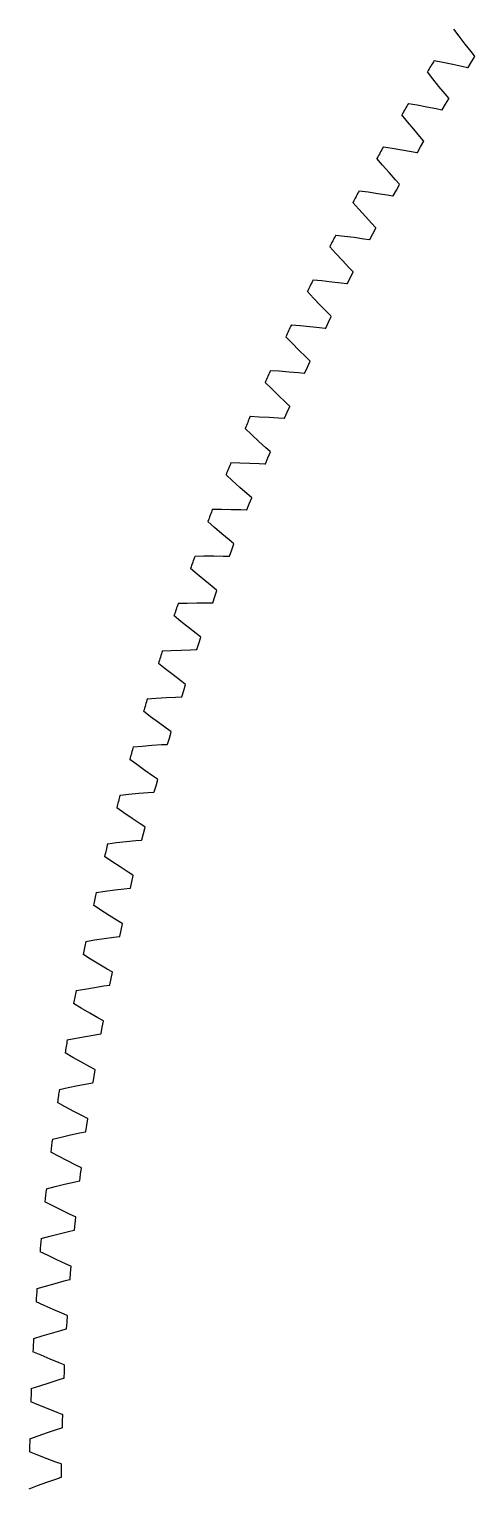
# Model space of a CAD drawing. Extents: x -220 to 220, y -220 to 220.
# Drawn here: x -219.7 to -184, y 0.5 to 117.4 of the extents above; entities that cross this region are included whole.
import ezdxf

# ---------------------------------------------------------------- set-up
doc = ezdxf.new("R2010")
doc.units = 0

msp = doc.modelspace()

# ---------------------------------------------------------------- linework, layer by layer
at = {"layer": 'layer0'}
for p, q in [((-185.28, 116.85), (-185.7, 117.42)), ((-184.79, 116.22), (-185.28, 116.85)), ((-184.32, 115.62), (-184.79, 116.22)), ((-187.27, 114.91), (-186.57, 114.77)), ((-186.57, 114.77), (-185.79, 114.62)), ((-185.79, 114.62), (-185.05, 114.46)), ((-184.56, 114.36), (-184.29, 114.79)), ((-184.04, 115.27), (-184.32, 115.62)), ((-184.29, 114.79), (-184.02, 115.23)), ((-184.02, 115.24), (-184.04, 115.27)), ((-184.02, 115.23), (-184.02, 115.24)), ((-187.38, 113.44), (-187.82, 114)), ((-186.89, 112.83), (-187.38, 113.44)), ((-185.05, 114.46), (-184.61, 114.36)), ((-184.61, 114.36), (-184.57, 114.35)), ((-184.57, 114.35), (-184.56, 114.36)), ((-186.4, 112.24), (-186.89, 112.83)), ((-186.11, 111.89), (-186.4, 112.24)), ((-189.33, 111.47), (-188.63, 111.35)), ((-188.63, 111.35), (-187.86, 111.2)), ((-187.86, 111.2), (-187.11, 111.06)), ((-187.11, 111.06), (-186.66, 110.97)), ((-186.62, 110.97), (-186.36, 111.41)), ((-186.36, 111.41), (-186.09, 111.85)), ((-186.09, 111.86), (-186.11, 111.89)), ((-186.09, 111.85), (-186.09, 111.86)), ((-189.42, 110), (-189.87, 110.56)), ((-188.91, 109.4), (-189.42, 110)), ((-186.66, 110.97), (-186.63, 110.96)), ((-186.63, 110.96), (-186.62, 110.97)), ((-188.42, 108.81), (-188.91, 109.4)), ((-188.12, 108.47), (-188.42, 108.81)), ((-191.34, 107.99), (-190.64, 107.88)), ((-190.64, 107.88), (-189.86, 107.75)), ((-189.86, 107.75), (-189.1, 107.62)), ((-189.1, 107.62), (-188.66, 107.54)), ((-188.66, 107.54), (-188.63, 107.54)), ((-188.63, 107.54), (-188.62, 107.54)), ((-188.62, 107.54), (-188.36, 107.99)), ((-188.36, 107.99), (-188.1, 108.44)), ((-188.11, 108.44), (-188.12, 108.47)), ((-188.1, 108.44), (-188.11, 108.44)), ((-191.4, 106.53), (-191.86, 107.07)), ((-190.88, 105.93), (-191.4, 106.53)), ((-190.38, 105.35), (-190.88, 105.93)), ((-190.07, 105.02), (-190.38, 105.35)), ((-193.28, 104.48), (-192.57, 104.38)), ((-192.57, 104.38), (-191.79, 104.27)), ((-191.79, 104.27), (-191.04, 104.15)), ((-191.04, 104.15), (-190.59, 104.07)), ((-190.59, 104.07), (-190.56, 104.07)), ((-190.56, 104.07), (-190.55, 104.08)), ((-190.55, 104.08), (-190.3, 104.53)), ((-190.3, 104.53), (-190.05, 104.98)), ((-190.05, 104.99), (-190.07, 105.02)), ((-190.05, 104.98), (-190.05, 104.99)), ((-193.31, 103.01), (-193.78, 103.55)), ((-192.78, 102.42), (-193.31, 103.01)), ((-192.27, 101.86), (-192.78, 102.42)), ((-191.96, 101.53), (-192.27, 101.86)), ((-195.16, 100.93), (-194.45, 100.85)), ((-194.45, 100.85), (-193.67, 100.75)), ((-193.67, 100.75), (-192.91, 100.64)), ((-192.91, 100.64), (-192.46, 100.58)), ((-192.46, 100.58), (-192.43, 100.57)), ((-192.43, 100.57), (-192.42, 100.58)), ((-192.42, 100.58), (-192.18, 101.04)), ((-192.18, 101.04), (-191.94, 101.49)), ((-191.94, 101.5), (-191.96, 101.53)), ((-191.94, 101.49), (-191.94, 101.5)), ((-195.16, 99.46), (-195.64, 99.99)), ((-194.62, 98.89), (-195.16, 99.46)), ((-194.1, 98.33), (-194.62, 98.89)), ((-193.78, 98), (-194.1, 98.33)), ((-196.97, 97.35), (-196.26, 97.28)), ((-196.26, 97.28), (-195.47, 97.19)), ((-195.47, 97.19), (-194.71, 97.1)), ((-194.71, 97.1), (-194.27, 97.04)), ((-194.27, 97.04), (-194.23, 97.04)), ((-194.23, 97.04), (-194.22, 97.05)), ((-194.22, 97.05), (-193.99, 97.51)), ((-193.99, 97.51), (-193.76, 97.97)), ((-193.76, 97.98), (-193.78, 98)), ((-193.76, 97.97), (-193.76, 97.98)), ((-196.94, 95.88), (-197.43, 96.4)), ((-196.4, 95.31), (-196.94, 95.88)), ((-195.86, 94.77), (-196.4, 95.31)), ((-195.54, 94.45), (-195.86, 94.77)), ((-198.71, 93.74), (-198, 93.68)), ((-198, 93.68), (-197.22, 93.61)), ((-197.22, 93.61), (-196.45, 93.53)), ((-196.45, 93.53), (-196.01, 93.48)), ((-195.96, 93.48), (-195.74, 93.95)), ((-195.74, 93.95), (-195.52, 94.42)), ((-195.52, 94.42), (-195.54, 94.45)), ((-195.52, 94.42), (-195.52, 94.42)), ((-198.66, 92.27), (-199.16, 92.78)), ((-196.01, 93.48), (-195.97, 93.48)), ((-195.97, 93.48), (-195.96, 93.48)), ((-198.1, 91.71), (-198.66, 92.27)), ((-197.56, 91.18), (-198.1, 91.71)), ((-197.23, 90.86), (-197.56, 91.18)), ((-200.39, 90.09), (-199.68, 90.05)), ((-199.68, 90.05), (-198.89, 89.99)), ((-197.64, 89.89), (-197.42, 90.36)), ((-197.42, 90.36), (-197.21, 90.83)), ((-197.21, 90.84), (-197.23, 90.86)), ((-197.21, 90.83), (-197.21, 90.84)), ((-200.31, 88.63), (-200.82, 89.13)), ((-198.89, 89.99), (-198.13, 89.93)), ((-198.13, 89.93), (-197.68, 89.88)), ((-197.68, 89.88), (-197.65, 89.88)), ((-197.65, 89.88), (-197.64, 89.89)), ((-199.75, 88.08), (-200.31, 88.63)), ((-199.19, 87.55), (-199.75, 88.08)), ((-199.25, 86.26), (-199.04, 86.74)), ((-198.86, 87.24), (-199.19, 87.55)), ((-199.04, 86.74), (-198.84, 87.21)), ((-198.84, 87.22), (-198.86, 87.24)), ((-198.84, 87.21), (-198.84, 87.22)), ((-201.9, 84.95), (-202.42, 85.44)), ((-202, 86.42), (-201.29, 86.38)), ((-201.29, 86.38), (-200.5, 86.34)), ((-200.5, 86.34), (-199.74, 86.29)), ((-199.74, 86.29), (-199.29, 86.26)), ((-199.29, 86.26), (-199.26, 86.26)), ((-199.26, 86.26), (-199.25, 86.26)), ((-201.32, 84.41), (-201.9, 84.95)), ((-200.76, 83.9), (-201.32, 84.41)), ((-200.79, 82.61), (-200.59, 83.09)), ((-200.42, 83.6), (-200.76, 83.9)), ((-200.59, 83.09), (-200.39, 83.57)), ((-200.4, 83.57), (-200.42, 83.6)), ((-200.39, 83.57), (-200.4, 83.57)), ((-203.55, 82.71), (-202.84, 82.69)), ((-202.84, 82.69), (-202.05, 82.67)), ((-202.05, 82.67), (-201.28, 82.63)), ((-201.28, 82.63), (-200.83, 82.61)), ((-200.83, 82.61), (-200.8, 82.61)), ((-200.8, 82.61), (-200.79, 82.61)), ((-203.42, 81.25), (-203.94, 81.73)), ((-202.83, 80.72), (-203.42, 81.25)), ((-202.25, 80.22), (-202.83, 80.72)), ((-201.91, 79.92), (-202.25, 80.22)), ((-202.08, 79.41), (-201.89, 79.89)), ((-201.89, 79.9), (-201.91, 79.92)), ((-201.89, 79.89), (-201.89, 79.9)), ((-205.02, 78.98), (-204.31, 78.98)), ((-204.31, 78.98), (-203.52, 78.96)), ((-203.52, 78.96), (-202.76, 78.94)), ((-202.76, 78.94), (-202.31, 78.92)), ((-202.31, 78.92), (-202.27, 78.93)), ((-202.27, 78.93), (-202.08, 79.41)), ((-202.27, 78.93), (-202.27, 78.93)), ((-204.87, 77.52), (-205.4, 77.99)), ((-204.27, 77.01), (-204.87, 77.52)), ((-203.69, 76.51), (-204.27, 77.01)), ((-203.34, 76.22), (-203.69, 76.51)), ((-203.49, 75.71), (-203.31, 76.19)), ((-203.32, 76.2), (-203.34, 76.22)), ((-203.31, 76.19), (-203.32, 76.2)), ((-206.43, 75.22), (-205.72, 75.23)), ((-205.72, 75.23), (-204.93, 75.23)), ((-204.93, 75.23), (-204.17, 75.22)), ((-204.17, 75.22), (-203.71, 75.22)), ((-203.71, 75.22), (-203.68, 75.22)), ((-203.68, 75.22), (-203.67, 75.22)), ((-203.67, 75.22), (-203.49, 75.71)), ((-206.25, 73.77), (-206.79, 74.23)), ((-205.64, 73.26), (-206.25, 73.77)), ((-205.05, 72.78), (-205.64, 73.26)), ((-204.7, 72.5), (-205.05, 72.78)), ((-204.67, 72.47), (-204.7, 72.5)), ((-204.67, 72.47), (-204.67, 72.47)), ((-207.77, 71.44), (-207.06, 71.46)), ((-207.06, 71.46), (-206.27, 71.48)), ((-206.27, 71.48), (-205.51, 71.48)), ((-205.51, 71.48), (-205.05, 71.48)), ((-205.05, 71.48), (-205.02, 71.49)), ((-205.02, 71.49), (-205.01, 71.49)), ((-205.01, 71.49), (-204.84, 71.98)), ((-204.84, 71.98), (-204.67, 72.47)), ((-207.56, 69.99), (-208.11, 70.44)), ((-206.95, 69.49), (-207.56, 69.99)), ((-206.34, 69.02), (-206.95, 69.49)), ((-205.99, 68.75), (-206.34, 69.02)), ((-206.29, 67.73), (-206.12, 68.22)), ((-206.12, 68.22), (-205.96, 68.72)), ((-205.96, 68.72), (-205.99, 68.75)), ((-205.96, 68.72), (-205.96, 68.72)), ((-208.81, 66.19), (-209.36, 66.63)), ((-209.04, 67.63), (-208.33, 67.67)), ((-208.33, 67.67), (-207.54, 67.7)), ((-207.54, 67.7), (-206.78, 67.72)), ((-206.78, 67.72), (-206.32, 67.73)), ((-206.32, 67.73), (-206.29, 67.73)), ((-206.29, 67.73), (-206.29, 67.73)), ((-208.18, 65.7), (-208.81, 66.19)), ((-207.57, 65.24), (-208.18, 65.7)), ((-207.21, 64.97), (-207.57, 65.24)), ((-207.49, 63.95), (-207.33, 64.45)), ((-207.33, 64.45), (-207.18, 64.94)), ((-207.18, 64.95), (-207.21, 64.97)), ((-207.18, 64.94), (-207.18, 64.95)), ((-210.24, 63.8), (-209.53, 63.85)), ((-209.53, 63.85), (-208.74, 63.89)), ((-208.74, 63.89), (-207.98, 63.93)), ((-207.98, 63.93), (-207.53, 63.95)), ((-207.53, 63.95), (-207.5, 63.95)), ((-207.5, 63.95), (-207.49, 63.95)), ((-209.98, 62.36), (-210.55, 62.79)), ((-209.35, 61.89), (-209.98, 62.36)), ((-208.73, 61.44), (-209.35, 61.89)), ((-208.36, 61.18), (-208.73, 61.44)), ((-208.48, 60.65), (-208.33, 61.15)), ((-208.34, 61.16), (-208.36, 61.18)), ((-208.33, 61.15), (-208.34, 61.16)), ((-211.37, 59.95), (-210.66, 60.01)), ((-210.66, 60.01), (-209.88, 60.07)), ((-209.88, 60.07), (-209.11, 60.12)), ((-209.11, 60.12), (-208.66, 60.14)), ((-208.66, 60.14), (-208.63, 60.15)), ((-208.63, 60.15), (-208.62, 60.15)), ((-208.62, 60.15), (-208.48, 60.65)), ((-211.08, 58.52), (-211.66, 58.94)), ((-210.44, 58.06), (-211.08, 58.52)), ((-209.82, 57.62), (-210.44, 58.06)), ((-209.44, 57.36), (-209.82, 57.62)), ((-209.55, 56.83), (-209.41, 57.33)), ((-209.42, 57.34), (-209.44, 57.36)), ((-209.41, 57.33), (-209.42, 57.34)), ((-212.43, 56.08), (-211.72, 56.16)), ((-211.72, 56.16), (-210.94, 56.23)), ((-210.94, 56.23), (-210.17, 56.29)), ((-210.17, 56.29), (-209.72, 56.32)), ((-209.72, 56.32), (-209.69, 56.33)), ((-209.69, 56.33), (-209.55, 56.83)), ((-209.69, 56.33), (-209.69, 56.33)), ((-212.12, 54.65), (-212.7, 55.06)), ((-211.47, 54.2), (-212.12, 54.65)), ((-210.83, 53.78), (-211.47, 54.2)), ((-210.46, 53.53), (-210.83, 53.78)), ((-210.68, 52.49), (-210.55, 53)), ((-210.55, 53), (-210.43, 53.5)), ((-210.43, 53.51), (-210.46, 53.53)), ((-210.43, 53.5), (-210.43, 53.51)), ((-213.42, 52.19), (-212.71, 52.28)), ((-212.71, 52.28), (-211.93, 52.37)), ((-211.93, 52.37), (-211.17, 52.44)), ((-211.17, 52.44), (-210.72, 52.48)), ((-210.72, 52.48), (-210.69, 52.49)), ((-210.69, 52.49), (-210.68, 52.49)), ((-213.08, 50.77), (-213.67, 51.17)), ((-212.42, 50.33), (-213.08, 50.77)), ((-211.78, 49.92), (-212.42, 50.33)), ((-211.4, 49.67), (-211.78, 49.92)), ((-211.6, 48.64), (-211.49, 49.14)), ((-211.49, 49.14), (-211.37, 49.65)), ((-211.37, 49.65), (-211.4, 49.67)), ((-211.37, 49.65), (-211.37, 49.65)), ((-214.34, 48.29), (-213.63, 48.39)), ((-213.63, 48.39), (-212.85, 48.49)), ((-212.85, 48.49), (-212.09, 48.58)), ((-212.09, 48.58), (-211.64, 48.63)), ((-211.64, 48.63), (-211.61, 48.63)), ((-211.61, 48.63), (-211.6, 48.64)), ((-213.97, 46.87), (-214.57, 47.26)), ((-213.31, 46.44), (-213.97, 46.87)), ((-212.66, 46.04), (-213.31, 46.44)), ((-212.27, 45.8), (-212.66, 46.04)), ((-212.35, 45.27), (-212.24, 45.78)), ((-212.24, 45.78), (-212.27, 45.8)), ((-212.24, 45.78), (-212.24, 45.78)), ((-215.18, 44.36), (-214.48, 44.48)), ((-214.48, 44.48), (-213.7, 44.59)), ((-213.7, 44.59), (-212.94, 44.7)), ((-212.94, 44.7), (-212.49, 44.75)), ((-212.49, 44.75), (-212.46, 44.76)), ((-212.46, 44.77), (-212.35, 45.27)), ((-212.46, 44.76), (-212.46, 44.77)), ((-214.79, 42.95), (-215.4, 43.33)), ((-214.12, 42.54), (-214.79, 42.95)), ((-213.46, 42.15), (-214.12, 42.54)), ((-213.07, 41.92), (-213.46, 42.15)), ((-213.24, 40.88), (-213.14, 41.39)), ((-213.14, 41.39), (-213.04, 41.89)), ((-213.05, 41.9), (-213.07, 41.92)), ((-213.04, 41.89), (-213.05, 41.9)), ((-215.96, 40.43), (-215.26, 40.55)), ((-215.26, 40.55), (-214.48, 40.68)), ((-214.48, 40.68), (-213.72, 40.8)), ((-213.72, 40.8), (-213.28, 40.86)), ((-213.28, 40.86), (-213.24, 40.87)), ((-213.24, 40.87), (-213.24, 40.88)), ((-215.54, 39.02), (-216.15, 39.39)), ((-214.86, 38.62), (-215.54, 39.02)), ((-214.2, 38.24), (-214.86, 38.62)), ((-213.8, 38.02), (-214.2, 38.24)), ((-213.95, 36.98), (-213.86, 37.49)), ((-213.86, 37.49), (-213.77, 37.99)), ((-213.77, 38), (-213.8, 38.02)), ((-213.77, 37.99), (-213.77, 38)), ((-216.66, 36.48), (-215.96, 36.61)), ((-215.96, 36.61), (-215.19, 36.76)), ((-215.19, 36.76), (-214.43, 36.89)), ((-214.43, 36.89), (-213.99, 36.96)), ((-213.99, 36.96), (-213.96, 36.97)), ((-213.96, 36.97), (-213.95, 36.98)), ((-216.22, 35.08), (-216.83, 35.43)), ((-215.53, 34.69), (-216.22, 35.08)), ((-214.86, 34.32), (-215.53, 34.69)), ((-214.46, 34.11), (-214.86, 34.32)), ((-214.51, 33.57), (-214.43, 34.08)), ((-214.43, 34.09), (-214.46, 34.11)), ((-214.43, 34.08), (-214.43, 34.09)), ((-216.6, 32.66), (-215.82, 32.82)), ((-215.82, 32.82), (-215.07, 32.97)), ((-215.07, 32.97), (-214.63, 33.05)), ((-214.63, 33.05), (-214.6, 33.06)), ((-214.6, 33.06), (-214.59, 33.06)), ((-214.59, 33.06), (-214.51, 33.57)), ((-217.29, 32.51), (-216.6, 32.66)), ((-216.82, 31.12), (-217.44, 31.47)), ((-216.13, 30.75), (-216.82, 31.12)), ((-215.45, 30.39), (-216.13, 30.75)), ((-215.05, 30.19), (-215.45, 30.39)), ((-215.16, 29.14), (-215.09, 29.65)), ((-215.09, 29.65), (-215.02, 30.16)), ((-215.02, 30.17), (-215.05, 30.19)), ((-215.02, 30.16), (-215.02, 30.17)), ((-217.85, 28.54), (-217.16, 28.7)), ((-217.16, 28.7), (-216.39, 28.87)), ((-216.39, 28.87), (-215.64, 29.03)), ((-215.64, 29.03), (-215.19, 29.12)), ((-215.19, 29.12), (-215.16, 29.13)), ((-215.16, 29.13), (-215.16, 29.14)), ((-217.35, 27.16), (-217.98, 27.49)), ((-216.65, 26.8), (-217.35, 27.16)), ((-215.97, 26.45), (-216.65, 26.8)), ((-215.56, 26.25), (-215.97, 26.45)), ((-215.65, 25.2), (-215.59, 25.72)), ((-215.59, 25.72), (-215.53, 26.23)), ((-215.54, 26.24), (-215.56, 26.25)), ((-215.53, 26.23), (-215.54, 26.24)), ((-218.33, 24.56), (-217.64, 24.73)), ((-217.64, 24.73), (-216.88, 24.92)), ((-216.88, 24.92), (-216.13, 25.09)), ((-216.13, 25.09), (-215.69, 25.19)), ((-215.69, 25.19), (-215.66, 25.2)), ((-215.66, 25.2), (-215.65, 25.2)), ((-217.81, 23.18), (-218.45, 23.5)), ((-217.11, 22.84), (-217.81, 23.18)), ((-216.42, 22.5), (-217.11, 22.84)), ((-216.01, 22.31), (-216.42, 22.5)), ((-216.03, 21.77), (-215.97, 22.29)), ((-215.98, 22.3), (-216.01, 22.31)), ((-215.97, 22.29), (-215.98, 22.3)), ((-217.3, 20.95), (-216.55, 21.14)), ((-216.55, 21.14), (-216.11, 21.24)), ((-216.11, 21.24), (-216.08, 21.25)), ((-216.08, 21.26), (-216.03, 21.77)), ((-216.08, 21.25), (-216.08, 21.26)), ((-218.75, 20.56), (-218.06, 20.75)), ((-218.06, 20.75), (-217.3, 20.95)), ((-218.2, 19.2), (-218.84, 19.51)), ((-217.49, 18.87), (-218.2, 19.2)), ((-216.79, 18.55), (-217.49, 18.87)), ((-216.38, 18.36), (-216.79, 18.55)), ((-216.43, 17.31), (-216.39, 17.83)), ((-216.39, 17.83), (-216.34, 18.34)), ((-216.35, 18.35), (-216.38, 18.36)), ((-216.34, 18.34), (-216.35, 18.35)), ((-219.08, 16.56), (-218.4, 16.76)), ((-218.4, 16.76), (-217.64, 16.98)), ((-217.64, 16.98), (-216.9, 17.18)), ((-216.9, 17.18), (-216.47, 17.29)), ((-216.47, 17.29), (-216.44, 17.3)), ((-216.44, 17.3), (-216.43, 17.31)), ((-218.52, 15.21), (-219.16, 15.51)), ((-217.79, 14.89), (-218.52, 15.21)), ((-217.09, 14.59), (-217.79, 14.89)), ((-216.68, 14.41), (-217.09, 14.59)), ((-216.65, 14.39), (-216.68, 14.41)), ((-216.68, 13.87), (-216.64, 14.39)), ((-216.64, 14.39), (-216.65, 14.39)), ((-218.67, 12.77), (-217.92, 13)), ((-217.92, 13), (-217.18, 13.21)), ((-217.18, 13.21), (-216.75, 13.34)), ((-216.75, 13.34), (-216.72, 13.35)), ((-216.72, 13.35), (-216.71, 13.35)), ((-216.71, 13.35), (-216.68, 13.87)), ((-219.35, 12.56), (-218.67, 12.77)), ((-218.76, 11.22), (-219.41, 11.51)), ((-218.03, 10.91), (-218.76, 11.22)), ((-217.32, 10.62), (-218.03, 10.91)), ((-216.9, 10.45), (-217.32, 10.62)), ((-217.39, 9.25), (-216.95, 9.38)), ((-216.95, 9.38), (-216.92, 9.39)), ((-216.92, 9.39), (-216.89, 9.91)), ((-216.92, 9.39), (-216.92, 9.39)), ((-216.88, 10.43), (-216.9, 10.45)), ((-216.89, 9.91), (-216.87, 10.43)), ((-216.87, 10.43), (-216.88, 10.43)), ((-219.54, 8.55), (-218.87, 8.78)), ((-218.87, 8.78), (-218.12, 9.02)), ((-218.12, 9.02), (-217.39, 9.25)), ((-218.93, 7.22), (-219.58, 7.5)), ((-218.19, 6.93), (-218.93, 7.22)), ((-217.48, 6.65), (-218.19, 6.93)), ((-217.06, 6.49), (-217.48, 6.65)), ((-217.03, 6.47), (-217.06, 6.49)), ((-217.05, 5.43), (-217.04, 5.95)), ((-217.04, 5.95), (-217.02, 6.46)), ((-217.02, 6.46), (-217.03, 6.47)), ((-219.66, 4.54), (-218.99, 4.78)), ((-218.99, 4.78), (-218.24, 5.03)), ((-218.24, 5.03), (-217.52, 5.27)), ((-217.52, 5.27), (-217.09, 5.41)), ((-217.09, 5.41), (-217.06, 5.42)), ((-217.06, 5.42), (-217.05, 5.43)), ((-219.02, 3.22), (-219.68, 3.48)), ((-218.28, 2.94), (-219.02, 3.22)), ((-217.57, 2.67), (-218.28, 2.94)), ((-217.14, 2.52), (-217.57, 2.67)), ((-217.11, 2.51), (-217.14, 2.52)), ((-217.11, 2.5), (-217.11, 2.51)), ((-217.11, 1.98), (-217.11, 2.5)), ((-218.3, 1.05), (-217.58, 1.3)), ((-217.58, 1.3), (-217.15, 1.45)), ((-217.15, 1.45), (-217.12, 1.46)), ((-217.12, 1.47), (-217.11, 1.98)), ((-217.12, 1.46), (-217.12, 1.47)), ((-219.71, 0.53), (-219.04, 0.78)), ((-219.04, 0.78), (-218.3, 1.05))]:
    msp.add_line(p, q, dxfattribs=at)
for start, end in [(148.4669, 148.7424), (149.5134, 149.789), (150.5599, 150.8355), (151.6064, 151.882), (152.6529, 152.9285), (153.6994, 153.975), (154.7459, 155.0215), (155.7924, 156.068), (156.8389, 157.1145), (157.8855, 158.161), (158.932, 159.2076), (159.9785, 160.2541), (161.025, 161.3006), (162.0715, 162.3471), (163.118, 163.3936), (164.1645, 164.4401), (165.211, 165.4866), (166.2576, 166.5331), (167.3041, 167.5797), (168.3506, 168.6262), (169.3971, 169.6727), (170.4436, 170.7192), (171.4901, 171.7657), (172.5366, 172.8122), (173.5831, 173.8587), (174.6296, 174.9052), (175.6762, 175.9517), (176.7227, 176.9983), (177.7692, 178.0448), (178.8157, 179.0913)]:
    msp.add_arc((0, 0), 219.71, start, end, dxfattribs=at)
at = {"layer": 'layer1'}
for p, q in [((-185.28, 116.85), (-185.7, 117.42)), ((-184.79, 116.22), (-185.28, 116.85)), ((-184.32, 115.62), (-184.79, 116.22)), ((-187.27, 114.91), (-186.57, 114.77)), ((-186.57, 114.77), (-185.79, 114.62)), ((-185.79, 114.62), (-185.05, 114.46)), ((-184.56, 114.36), (-184.29, 114.79)), ((-184.04, 115.27), (-184.32, 115.62)), ((-184.29, 114.79), (-184.02, 115.23)), ((-184.02, 115.24), (-184.04, 115.27)), ((-184.02, 115.23), (-184.02, 115.24)), ((-187.38, 113.44), (-187.82, 114)), ((-186.89, 112.83), (-187.38, 113.44)), ((-185.05, 114.46), (-184.61, 114.36)), ((-184.61, 114.36), (-184.57, 114.35)), ((-184.57, 114.35), (-184.56, 114.36)), ((-186.4, 112.24), (-186.89, 112.83)), ((-186.11, 111.89), (-186.4, 112.24)), ((-189.33, 111.47), (-188.63, 111.35)), ((-188.63, 111.35), (-187.86, 111.2)), ((-187.86, 111.2), (-187.11, 111.06)), ((-187.11, 111.06), (-186.66, 110.97)), ((-186.62, 110.97), (-186.36, 111.41)), ((-186.36, 111.41), (-186.09, 111.85)), ((-186.09, 111.86), (-186.11, 111.89)), ((-186.09, 111.85), (-186.09, 111.86)), ((-189.42, 110), (-189.87, 110.56)), ((-188.91, 109.4), (-189.42, 110)), ((-186.66, 110.97), (-186.63, 110.96)), ((-186.63, 110.96), (-186.62, 110.97)), ((-188.42, 108.81), (-188.91, 109.4)), ((-188.12, 108.47), (-188.42, 108.81)), ((-191.34, 107.99), (-190.64, 107.88)), ((-190.64, 107.88), (-189.86, 107.75)), ((-189.86, 107.75), (-189.1, 107.62)), ((-189.1, 107.62), (-188.66, 107.54)), ((-188.66, 107.54), (-188.63, 107.54)), ((-188.63, 107.54), (-188.62, 107.54)), ((-188.62, 107.54), (-188.36, 107.99)), ((-188.36, 107.99), (-188.1, 108.44)), ((-188.11, 108.44), (-188.12, 108.47)), ((-188.1, 108.44), (-188.11, 108.44)), ((-191.4, 106.53), (-191.86, 107.07)), ((-190.88, 105.93), (-191.4, 106.53)), ((-190.38, 105.35), (-190.88, 105.93)), ((-190.07, 105.02), (-190.38, 105.35)), ((-193.28, 104.48), (-192.57, 104.38)), ((-192.57, 104.38), (-191.79, 104.27)), ((-191.79, 104.27), (-191.04, 104.15)), ((-191.04, 104.15), (-190.59, 104.07)), ((-190.59, 104.07), (-190.56, 104.07)), ((-190.56, 104.07), (-190.55, 104.08)), ((-190.55, 104.08), (-190.3, 104.53)), ((-190.3, 104.53), (-190.05, 104.98)), ((-190.05, 104.99), (-190.07, 105.02)), ((-190.05, 104.98), (-190.05, 104.99)), ((-193.31, 103.01), (-193.78, 103.55)), ((-192.78, 102.42), (-193.31, 103.01)), ((-192.27, 101.86), (-192.78, 102.42)), ((-191.96, 101.53), (-192.27, 101.86)), ((-195.16, 100.93), (-194.45, 100.85)), ((-194.45, 100.85), (-193.67, 100.75)), ((-193.67, 100.75), (-192.91, 100.64)), ((-192.91, 100.64), (-192.46, 100.58)), ((-192.46, 100.58), (-192.43, 100.57)), ((-192.43, 100.57), (-192.42, 100.58)), ((-192.42, 100.58), (-192.18, 101.04)), ((-192.18, 101.04), (-191.94, 101.49)), ((-191.94, 101.5), (-191.96, 101.53)), ((-191.94, 101.49), (-191.94, 101.5)), ((-195.16, 99.46), (-195.64, 99.99)), ((-194.62, 98.89), (-195.16, 99.46)), ((-194.1, 98.33), (-194.62, 98.89)), ((-193.78, 98), (-194.1, 98.33)), ((-196.97, 97.35), (-196.26, 97.28)), ((-196.26, 97.28), (-195.47, 97.19)), ((-195.47, 97.19), (-194.71, 97.1)), ((-194.71, 97.1), (-194.27, 97.04)), ((-194.27, 97.04), (-194.23, 97.04)), ((-194.23, 97.04), (-194.22, 97.05)), ((-194.22, 97.05), (-193.99, 97.51)), ((-193.99, 97.51), (-193.76, 97.97)), ((-193.76, 97.98), (-193.78, 98)), ((-193.76, 97.97), (-193.76, 97.98)), ((-196.94, 95.88), (-197.43, 96.4)), ((-196.4, 95.31), (-196.94, 95.88)), ((-195.86, 94.77), (-196.4, 95.31)), ((-195.54, 94.45), (-195.86, 94.77)), ((-198.71, 93.74), (-198, 93.68)), ((-198, 93.68), (-197.22, 93.61)), ((-197.22, 93.61), (-196.45, 93.53)), ((-196.45, 93.53), (-196.01, 93.48)), ((-195.96, 93.48), (-195.74, 93.95)), ((-195.74, 93.95), (-195.52, 94.42)), ((-195.52, 94.42), (-195.54, 94.45)), ((-195.52, 94.42), (-195.52, 94.42)), ((-198.66, 92.27), (-199.16, 92.78)), ((-196.01, 93.48), (-195.97, 93.48)), ((-195.97, 93.48), (-195.96, 93.48)), ((-198.1, 91.71), (-198.66, 92.27)), ((-197.56, 91.18), (-198.1, 91.71)), ((-197.23, 90.86), (-197.56, 91.18)), ((-200.39, 90.09), (-199.68, 90.05)), ((-199.68, 90.05), (-198.89, 89.99)), ((-197.64, 89.89), (-197.42, 90.36)), ((-197.42, 90.36), (-197.21, 90.83)), ((-197.21, 90.84), (-197.23, 90.86)), ((-197.21, 90.83), (-197.21, 90.84)), ((-200.31, 88.63), (-200.82, 89.13)), ((-198.89, 89.99), (-198.13, 89.93)), ((-198.13, 89.93), (-197.68, 89.88)), ((-197.68, 89.88), (-197.65, 89.88)), ((-197.65, 89.88), (-197.64, 89.89)), ((-199.75, 88.08), (-200.31, 88.63)), ((-199.19, 87.55), (-199.75, 88.08)), ((-199.25, 86.26), (-199.04, 86.74)), ((-198.86, 87.24), (-199.19, 87.55)), ((-199.04, 86.74), (-198.84, 87.21)), ((-198.84, 87.22), (-198.86, 87.24)), ((-198.84, 87.21), (-198.84, 87.22)), ((-201.9, 84.95), (-202.42, 85.44)), ((-202, 86.42), (-201.29, 86.38)), ((-201.29, 86.38), (-200.5, 86.34)), ((-200.5, 86.34), (-199.74, 86.29)), ((-199.74, 86.29), (-199.29, 86.26)), ((-199.29, 86.26), (-199.26, 86.26)), ((-199.26, 86.26), (-199.25, 86.26)), ((-201.32, 84.41), (-201.9, 84.95)), ((-200.76, 83.9), (-201.32, 84.41)), ((-200.79, 82.61), (-200.59, 83.09)), ((-200.42, 83.6), (-200.76, 83.9)), ((-200.59, 83.09), (-200.39, 83.57)), ((-200.4, 83.57), (-200.42, 83.6)), ((-200.39, 83.57), (-200.4, 83.57)), ((-203.55, 82.71), (-202.84, 82.69)), ((-202.84, 82.69), (-202.05, 82.67)), ((-202.05, 82.67), (-201.28, 82.63)), ((-201.28, 82.63), (-200.83, 82.61)), ((-200.83, 82.61), (-200.8, 82.61)), ((-200.8, 82.61), (-200.79, 82.61)), ((-203.42, 81.25), (-203.94, 81.73)), ((-202.83, 80.72), (-203.42, 81.25)), ((-202.25, 80.22), (-202.83, 80.72)), ((-201.91, 79.92), (-202.25, 80.22)), ((-202.08, 79.41), (-201.89, 79.89)), ((-201.89, 79.9), (-201.91, 79.92)), ((-201.89, 79.89), (-201.89, 79.9)), ((-205.02, 78.98), (-204.31, 78.98)), ((-204.31, 78.98), (-203.52, 78.96)), ((-203.52, 78.96), (-202.76, 78.94)), ((-202.76, 78.94), (-202.31, 78.92)), ((-202.31, 78.92), (-202.27, 78.93)), ((-202.27, 78.93), (-202.08, 79.41)), ((-202.27, 78.93), (-202.27, 78.93)), ((-204.87, 77.52), (-205.4, 77.99)), ((-204.27, 77.01), (-204.87, 77.52)), ((-203.69, 76.51), (-204.27, 77.01)), ((-203.34, 76.22), (-203.69, 76.51)), ((-203.49, 75.71), (-203.31, 76.19)), ((-203.32, 76.2), (-203.34, 76.22)), ((-203.31, 76.19), (-203.32, 76.2)), ((-206.43, 75.22), (-205.72, 75.23)), ((-205.72, 75.23), (-204.93, 75.23)), ((-204.93, 75.23), (-204.17, 75.22)), ((-204.17, 75.22), (-203.71, 75.22)), ((-203.71, 75.22), (-203.68, 75.22)), ((-203.68, 75.22), (-203.67, 75.22)), ((-203.67, 75.22), (-203.49, 75.71)), ((-206.25, 73.77), (-206.79, 74.23)), ((-205.64, 73.26), (-206.25, 73.77)), ((-205.05, 72.78), (-205.64, 73.26)), ((-204.7, 72.5), (-205.05, 72.78)), ((-204.67, 72.47), (-204.7, 72.5)), ((-204.67, 72.47), (-204.67, 72.47)), ((-207.77, 71.44), (-207.06, 71.46)), ((-207.06, 71.46), (-206.27, 71.48)), ((-206.27, 71.48), (-205.51, 71.48)), ((-205.51, 71.48), (-205.05, 71.48)), ((-205.05, 71.48), (-205.02, 71.49)), ((-205.02, 71.49), (-205.01, 71.49)), ((-205.01, 71.49), (-204.84, 71.98)), ((-204.84, 71.98), (-204.67, 72.47)), ((-207.56, 69.99), (-208.11, 70.44)), ((-206.95, 69.49), (-207.56, 69.99)), ((-206.34, 69.02), (-206.95, 69.49)), ((-205.99, 68.75), (-206.34, 69.02)), ((-206.29, 67.73), (-206.12, 68.22)), ((-206.12, 68.22), (-205.96, 68.72)), ((-205.96, 68.72), (-205.99, 68.75)), ((-205.96, 68.72), (-205.96, 68.72)), ((-208.81, 66.19), (-209.36, 66.63)), ((-209.04, 67.63), (-208.33, 67.67)), ((-208.33, 67.67), (-207.54, 67.7)), ((-207.54, 67.7), (-206.78, 67.72)), ((-206.78, 67.72), (-206.32, 67.73)), ((-206.32, 67.73), (-206.29, 67.73)), ((-206.29, 67.73), (-206.29, 67.73)), ((-208.18, 65.7), (-208.81, 66.19)), ((-207.57, 65.24), (-208.18, 65.7)), ((-207.21, 64.97), (-207.57, 65.24)), ((-207.49, 63.95), (-207.33, 64.45)), ((-207.33, 64.45), (-207.18, 64.94)), ((-207.18, 64.95), (-207.21, 64.97)), ((-207.18, 64.94), (-207.18, 64.95)), ((-210.24, 63.8), (-209.53, 63.85)), ((-209.53, 63.85), (-208.74, 63.89)), ((-208.74, 63.89), (-207.98, 63.93)), ((-207.98, 63.93), (-207.53, 63.95)), ((-207.53, 63.95), (-207.5, 63.95)), ((-207.5, 63.95), (-207.49, 63.95)), ((-209.98, 62.36), (-210.55, 62.79)), ((-209.35, 61.89), (-209.98, 62.36)), ((-208.73, 61.44), (-209.35, 61.89)), ((-208.36, 61.18), (-208.73, 61.44)), ((-208.48, 60.65), (-208.33, 61.15)), ((-208.34, 61.16), (-208.36, 61.18)), ((-208.33, 61.15), (-208.34, 61.16)), ((-211.37, 59.95), (-210.66, 60.01)), ((-210.66, 60.01), (-209.88, 60.07)), ((-209.88, 60.07), (-209.11, 60.12)), ((-209.11, 60.12), (-208.66, 60.14)), ((-208.66, 60.14), (-208.63, 60.15)), ((-208.63, 60.15), (-208.62, 60.15)), ((-208.62, 60.15), (-208.48, 60.65)), ((-211.08, 58.52), (-211.66, 58.94)), ((-210.44, 58.06), (-211.08, 58.52)), ((-209.82, 57.62), (-210.44, 58.06)), ((-209.44, 57.36), (-209.82, 57.62)), ((-209.55, 56.83), (-209.41, 57.33)), ((-209.42, 57.34), (-209.44, 57.36)), ((-209.41, 57.33), (-209.42, 57.34)), ((-212.43, 56.08), (-211.72, 56.16)), ((-211.72, 56.16), (-210.94, 56.23)), ((-210.94, 56.23), (-210.17, 56.29)), ((-210.17, 56.29), (-209.72, 56.32)), ((-209.72, 56.32), (-209.69, 56.33)), ((-209.69, 56.33), (-209.55, 56.83)), ((-209.69, 56.33), (-209.69, 56.33)), ((-212.12, 54.65), (-212.7, 55.06)), ((-211.47, 54.2), (-212.12, 54.65)), ((-210.83, 53.78), (-211.47, 54.2)), ((-210.46, 53.53), (-210.83, 53.78)), ((-210.68, 52.49), (-210.55, 53)), ((-210.55, 53), (-210.43, 53.5)), ((-210.43, 53.51), (-210.46, 53.53)), ((-210.43, 53.5), (-210.43, 53.51)), ((-213.42, 52.19), (-212.71, 52.28)), ((-212.71, 52.28), (-211.93, 52.37)), ((-211.93, 52.37), (-211.17, 52.44)), ((-211.17, 52.44), (-210.72, 52.48)), ((-210.72, 52.48), (-210.69, 52.49)), ((-210.69, 52.49), (-210.68, 52.49)), ((-213.08, 50.77), (-213.67, 51.17)), ((-212.42, 50.33), (-213.08, 50.77)), ((-211.78, 49.92), (-212.42, 50.33)), ((-211.4, 49.67), (-211.78, 49.92)), ((-211.6, 48.64), (-211.49, 49.14)), ((-211.49, 49.14), (-211.37, 49.65)), ((-211.37, 49.65), (-211.4, 49.67)), ((-211.37, 49.65), (-211.37, 49.65)), ((-214.34, 48.29), (-213.63, 48.39)), ((-213.63, 48.39), (-212.85, 48.49)), ((-212.85, 48.49), (-212.09, 48.58)), ((-212.09, 48.58), (-211.64, 48.63)), ((-211.64, 48.63), (-211.61, 48.63)), ((-211.61, 48.63), (-211.6, 48.64)), ((-213.97, 46.87), (-214.57, 47.26)), ((-213.31, 46.44), (-213.97, 46.87)), ((-212.66, 46.04), (-213.31, 46.44)), ((-212.27, 45.8), (-212.66, 46.04)), ((-212.35, 45.27), (-212.24, 45.78)), ((-212.24, 45.78), (-212.27, 45.8)), ((-212.24, 45.78), (-212.24, 45.78)), ((-215.18, 44.36), (-214.48, 44.48)), ((-214.48, 44.48), (-213.7, 44.59)), ((-213.7, 44.59), (-212.94, 44.7)), ((-212.94, 44.7), (-212.49, 44.75)), ((-212.49, 44.75), (-212.46, 44.76)), ((-212.46, 44.77), (-212.35, 45.27)), ((-212.46, 44.76), (-212.46, 44.77)), ((-214.79, 42.95), (-215.4, 43.33)), ((-214.12, 42.54), (-214.79, 42.95)), ((-213.46, 42.15), (-214.12, 42.54)), ((-213.07, 41.92), (-213.46, 42.15)), ((-213.24, 40.88), (-213.14, 41.39)), ((-213.14, 41.39), (-213.04, 41.89)), ((-213.05, 41.9), (-213.07, 41.92)), ((-213.04, 41.89), (-213.05, 41.9)), ((-215.96, 40.43), (-215.26, 40.55)), ((-215.26, 40.55), (-214.48, 40.68)), ((-214.48, 40.68), (-213.72, 40.8)), ((-213.72, 40.8), (-213.28, 40.86)), ((-213.28, 40.86), (-213.24, 40.87)), ((-213.24, 40.87), (-213.24, 40.88)), ((-215.54, 39.02), (-216.15, 39.39)), ((-214.86, 38.62), (-215.54, 39.02)), ((-214.2, 38.24), (-214.86, 38.62)), ((-213.8, 38.02), (-214.2, 38.24)), ((-213.95, 36.98), (-213.86, 37.49)), ((-213.86, 37.49), (-213.77, 37.99)), ((-213.77, 38), (-213.8, 38.02)), ((-213.77, 37.99), (-213.77, 38)), ((-216.66, 36.48), (-215.96, 36.61)), ((-215.96, 36.61), (-215.19, 36.76)), ((-215.19, 36.76), (-214.43, 36.89)), ((-214.43, 36.89), (-213.99, 36.96)), ((-213.99, 36.96), (-213.96, 36.97)), ((-213.96, 36.97), (-213.95, 36.98)), ((-216.22, 35.08), (-216.83, 35.43)), ((-215.53, 34.69), (-216.22, 35.08)), ((-214.86, 34.32), (-215.53, 34.69)), ((-214.46, 34.11), (-214.86, 34.32)), ((-214.51, 33.57), (-214.43, 34.08)), ((-214.43, 34.09), (-214.46, 34.11)), ((-214.43, 34.08), (-214.43, 34.09)), ((-216.6, 32.66), (-215.82, 32.82)), ((-215.82, 32.82), (-215.07, 32.97)), ((-215.07, 32.97), (-214.63, 33.05)), ((-214.63, 33.05), (-214.6, 33.06)), ((-214.6, 33.06), (-214.59, 33.06)), ((-214.59, 33.06), (-214.51, 33.57)), ((-217.29, 32.51), (-216.6, 32.66)), ((-216.82, 31.12), (-217.44, 31.47)), ((-216.13, 30.75), (-216.82, 31.12)), ((-215.45, 30.39), (-216.13, 30.75)), ((-215.05, 30.19), (-215.45, 30.39)), ((-215.16, 29.14), (-215.09, 29.65)), ((-215.09, 29.65), (-215.02, 30.16)), ((-215.02, 30.17), (-215.05, 30.19)), ((-215.02, 30.16), (-215.02, 30.17)), ((-217.85, 28.54), (-217.16, 28.7)), ((-217.16, 28.7), (-216.39, 28.87)), ((-216.39, 28.87), (-215.64, 29.03)), ((-215.64, 29.03), (-215.19, 29.12)), ((-215.19, 29.12), (-215.16, 29.13)), ((-215.16, 29.13), (-215.16, 29.14)), ((-217.35, 27.16), (-217.98, 27.49)), ((-216.65, 26.8), (-217.35, 27.16)), ((-215.97, 26.45), (-216.65, 26.8)), ((-215.56, 26.25), (-215.97, 26.45)), ((-215.65, 25.2), (-215.59, 25.72)), ((-215.59, 25.72), (-215.53, 26.23)), ((-215.54, 26.24), (-215.56, 26.25)), ((-215.53, 26.23), (-215.54, 26.24)), ((-218.33, 24.56), (-217.64, 24.73)), ((-217.64, 24.73), (-216.88, 24.92)), ((-216.88, 24.92), (-216.13, 25.09)), ((-216.13, 25.09), (-215.69, 25.19)), ((-215.69, 25.19), (-215.66, 25.2)), ((-215.66, 25.2), (-215.65, 25.2)), ((-217.81, 23.18), (-218.45, 23.5)), ((-217.11, 22.84), (-217.81, 23.18)), ((-216.42, 22.5), (-217.11, 22.84)), ((-216.01, 22.31), (-216.42, 22.5)), ((-216.03, 21.77), (-215.97, 22.29)), ((-215.98, 22.3), (-216.01, 22.31)), ((-215.97, 22.29), (-215.98, 22.3)), ((-217.3, 20.95), (-216.55, 21.14)), ((-216.55, 21.14), (-216.11, 21.24)), ((-216.11, 21.24), (-216.08, 21.25)), ((-216.08, 21.26), (-216.03, 21.77)), ((-216.08, 21.25), (-216.08, 21.26)), ((-218.75, 20.56), (-218.06, 20.75)), ((-218.06, 20.75), (-217.3, 20.95)), ((-218.2, 19.2), (-218.84, 19.51)), ((-217.49, 18.87), (-218.2, 19.2)), ((-216.79, 18.55), (-217.49, 18.87)), ((-216.38, 18.36), (-216.79, 18.55)), ((-216.43, 17.31), (-216.39, 17.83)), ((-216.39, 17.83), (-216.34, 18.34)), ((-216.35, 18.35), (-216.38, 18.36)), ((-216.34, 18.34), (-216.35, 18.35)), ((-219.08, 16.56), (-218.4, 16.76)), ((-218.4, 16.76), (-217.64, 16.98)), ((-217.64, 16.98), (-216.9, 17.18)), ((-216.9, 17.18), (-216.47, 17.29)), ((-216.47, 17.29), (-216.44, 17.3)), ((-216.44, 17.3), (-216.43, 17.31)), ((-218.52, 15.21), (-219.16, 15.51)), ((-217.79, 14.89), (-218.52, 15.21)), ((-217.09, 14.59), (-217.79, 14.89)), ((-216.68, 14.41), (-217.09, 14.59)), ((-216.65, 14.39), (-216.68, 14.41)), ((-216.68, 13.87), (-216.64, 14.39)), ((-216.64, 14.39), (-216.65, 14.39)), ((-218.67, 12.77), (-217.92, 13)), ((-217.92, 13), (-217.18, 13.21)), ((-217.18, 13.21), (-216.75, 13.34)), ((-216.75, 13.34), (-216.72, 13.35)), ((-216.72, 13.35), (-216.71, 13.35)), ((-216.71, 13.35), (-216.68, 13.87)), ((-219.35, 12.56), (-218.67, 12.77)), ((-218.76, 11.22), (-219.41, 11.51)), ((-218.03, 10.91), (-218.76, 11.22)), ((-217.32, 10.62), (-218.03, 10.91)), ((-216.9, 10.45), (-217.32, 10.62)), ((-217.39, 9.25), (-216.95, 9.38)), ((-216.95, 9.38), (-216.92, 9.39)), ((-216.92, 9.39), (-216.89, 9.91)), ((-216.92, 9.39), (-216.92, 9.39)), ((-216.88, 10.43), (-216.9, 10.45)), ((-216.89, 9.91), (-216.87, 10.43)), ((-216.87, 10.43), (-216.88, 10.43)), ((-219.54, 8.55), (-218.87, 8.78)), ((-218.87, 8.78), (-218.12, 9.02)), ((-218.12, 9.02), (-217.39, 9.25)), ((-218.93, 7.22), (-219.58, 7.5)), ((-218.19, 6.93), (-218.93, 7.22)), ((-217.48, 6.65), (-218.19, 6.93)), ((-217.06, 6.49), (-217.48, 6.65)), ((-217.03, 6.47), (-217.06, 6.49)), ((-217.05, 5.43), (-217.04, 5.95)), ((-217.04, 5.95), (-217.02, 6.46)), ((-217.02, 6.46), (-217.03, 6.47)), ((-219.66, 4.54), (-218.99, 4.78)), ((-218.99, 4.78), (-218.24, 5.03)), ((-218.24, 5.03), (-217.52, 5.27)), ((-217.52, 5.27), (-217.09, 5.41)), ((-217.09, 5.41), (-217.06, 5.42)), ((-217.06, 5.42), (-217.05, 5.43)), ((-219.02, 3.22), (-219.68, 3.48)), ((-218.28, 2.94), (-219.02, 3.22)), ((-217.57, 2.67), (-218.28, 2.94)), ((-217.14, 2.52), (-217.57, 2.67)), ((-217.11, 2.51), (-217.14, 2.52)), ((-217.11, 2.5), (-217.11, 2.51)), ((-217.11, 1.98), (-217.11, 2.5)), ((-218.3, 1.05), (-217.58, 1.3)), ((-217.58, 1.3), (-217.15, 1.45)), ((-217.15, 1.45), (-217.12, 1.46)), ((-217.12, 1.47), (-217.11, 1.98)), ((-217.12, 1.46), (-217.12, 1.47)), ((-219.71, 0.53), (-219.04, 0.78)), ((-219.04, 0.78), (-218.3, 1.05))]:
    msp.add_line(p, q, dxfattribs=at)
for start, end in [(148.4669, 148.7424), (149.5134, 149.789), (150.5599, 150.8355), (151.6064, 151.882), (152.6529, 152.9285), (153.6994, 153.975), (154.7459, 155.0215), (155.7924, 156.068), (156.8389, 157.1145), (157.8855, 158.161), (158.932, 159.2076), (159.9785, 160.2541), (161.025, 161.3006), (162.0715, 162.3471), (163.118, 163.3936), (164.1645, 164.4401), (165.211, 165.4866), (166.2576, 166.5331), (167.3041, 167.5797), (168.3506, 168.6262), (169.3971, 169.6727), (170.4436, 170.7192), (171.4901, 171.7657), (172.5366, 172.8122), (173.5831, 173.8587), (174.6296, 174.9052), (175.6762, 175.9517), (176.7227, 176.9983), (177.7692, 178.0448), (178.8157, 179.0913)]:
    msp.add_arc((0, 0), 219.71, start, end, dxfattribs=at)

doc.saveas('drawing.dxf')
